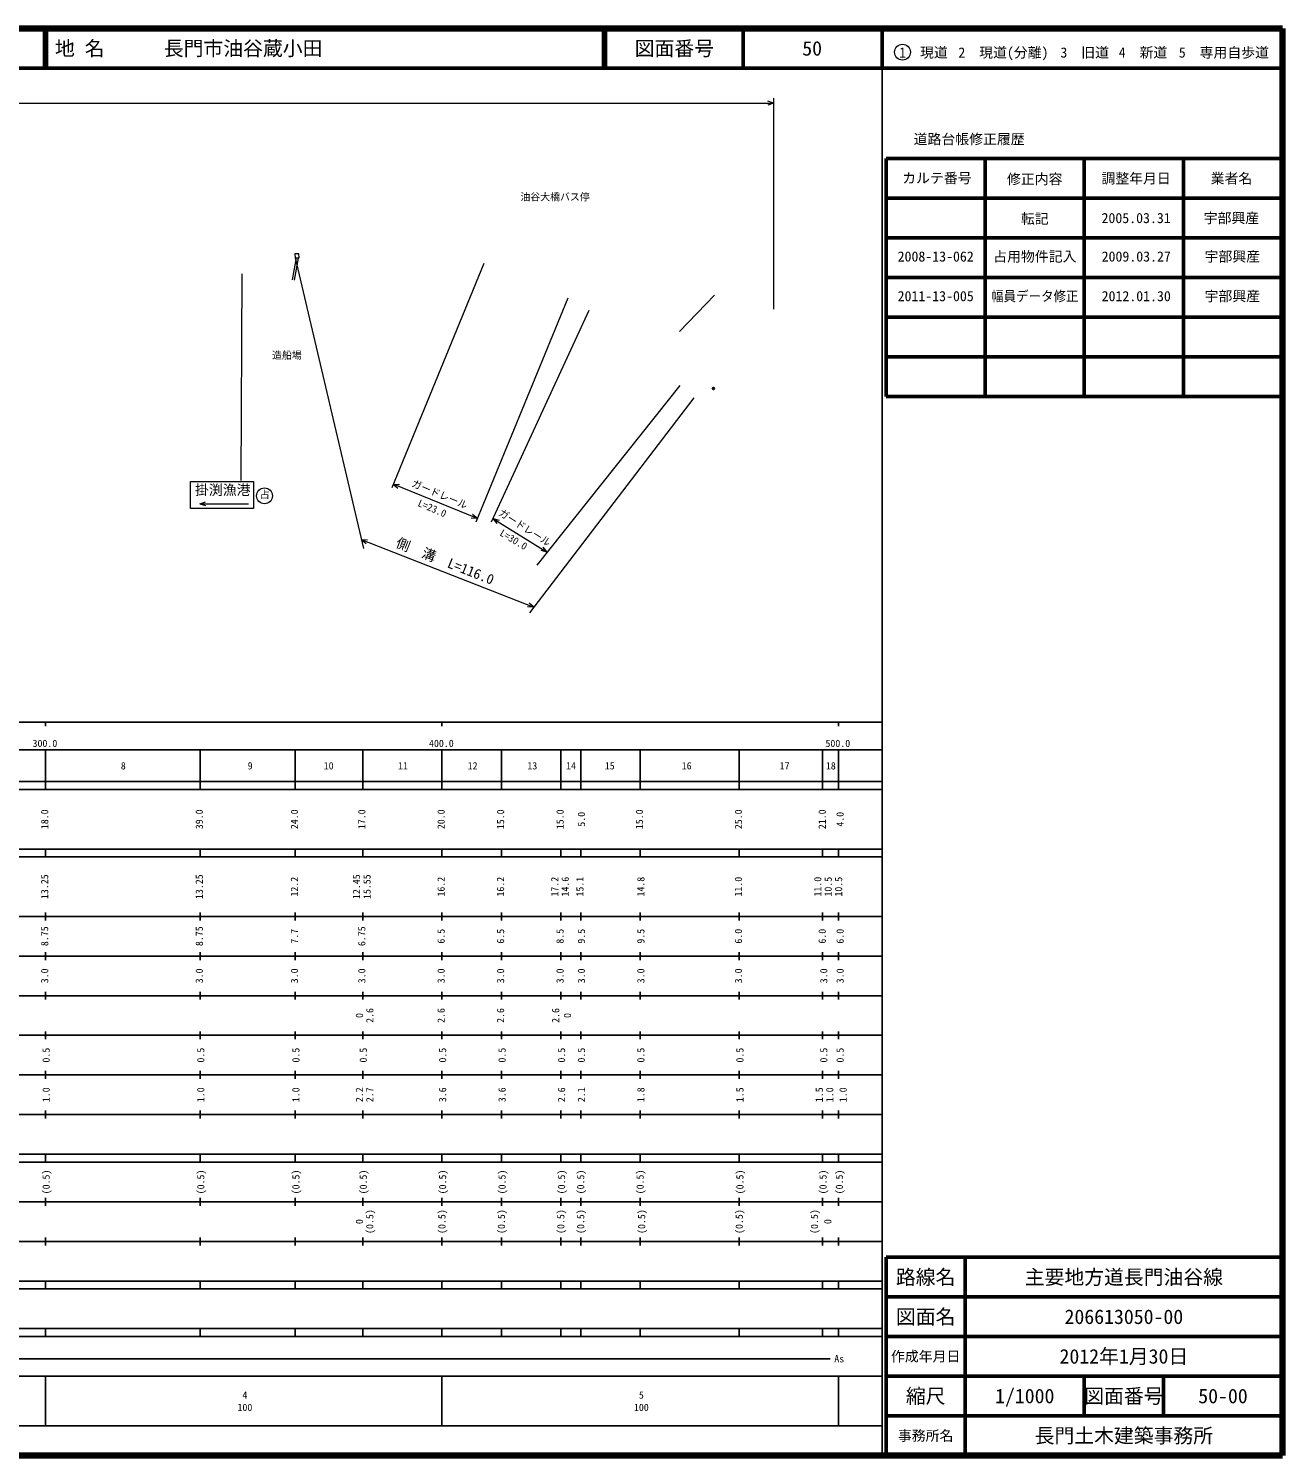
# Model space of a CAD drawing. Units: millimetres on the paper, with parts at other scales. Extents: x 40 to 680, y 20 to 380.
# Drawn here: x 363.7 to 680, y 20 to 380 of the extents above; entities that cross this region are included whole.
import ezdxf
from ezdxf.enums import TextEntityAlignment as Align

# ---------------------------------------------------------------- set-up
doc = ezdxf.new("R2010")
doc.units = ezdxf.units.MM
doc.header["$PDMODE"] = 32
doc.header["$PDSIZE"] = 0.5
for name, color, linetype, lineweight in [('M-BGD', 7, 'Continuous', 13), ('M-STR-HTXT', 7, 'Continuous', 13), ('M-STR-STRC', 7, 'Continuous', 13), ('M-TTL', 2, 'Continuous', 140), ('M-TTL-BAND', 7, 'Continuous', 25), ('M-TTL-FRAM', 2, 'Continuous', 50), ('M-TTL-LINE', 7, 'Continuous', 50), ('M-TTL-TXT', 7, 'Continuous', 13)]:
    doc.layers.add(name, color=color, linetype=linetype, lineweight=lineweight)
doc.layers.add('M-OTRS', color=6, linetype='Continuous')
doc.styles.add('ＭＳ ゴシック', font='')
doc.styles.get('ＭＳ ゴシック').set_extended_font_data('MS Gothic')

msp = doc.modelspace()

# ---------------------------------------------------------------- linework, layer by layer
at = {"layer": 'M-BGD'}
for p, q in [((431.209, 322.128), (430.202, 316.564)), ((431.701, 322.039), (430.694, 316.475))]:
    msp.add_line(p, q, dxfattribs=at)
msp.add_lwpolyline([(431.911, 323.147), (430.911, 323.121), (430.937, 322.121), (431.937, 322.147)], close=True, dxfattribs=at)
at = {"layer": 'M-OTRS'}
msp.add_point((536.471, 289.181), dxfattribs=at)
at = {"layer": 'M-STR-HTXT'}
for p, q in [((77.444, 361.183), (551.656, 361.183)), ((551.656, 361.183), (550.156, 361.683)), ((551.656, 361.183), (550.156, 360.683)), ((551.656, 362.409), (551.656, 309.159)), ((430.937, 322.121), (448.185, 248.799)), ((478.514, 320.698), (455.313, 264.128)), ((499.74, 311.992), (476.539, 255.423)), ((504.998, 308.864), (480.434, 255.447)), ((527.956, 289.937), (491.934, 244.614)), ((531.538, 286.859), (490.103, 232.625)), ((476.918, 256.348), (455.692, 265.053)), ((455.692, 265.053), (456.89, 264.022)), ((455.692, 265.053), (457.27, 264.947)), ((476.918, 256.348), (475.341, 256.454)), ((476.918, 256.348), (475.72, 257.38)), ((480.852, 256.356), (494.555, 247.913)), ((480.852, 256.356), (481.867, 255.143)), ((480.852, 256.356), (482.392, 255.994)), ((447.653, 251.061), (491.176, 234.029)), ((447.653, 251.061), (448.868, 250.048)), ((447.653, 251.061), (449.232, 250.98)), ((494.555, 247.913), (493.54, 249.125)), ((494.555, 247.913), (493.016, 248.274)), ((491.176, 234.029), (489.597, 234.11)), ((491.176, 234.029), (489.961, 235.041))]:
    msp.add_line(p, q, dxfattribs=at)
at = {"layer": 'M-STR-STRC'}
for p, q in [((417.553, 318.081), (417.245, 265.965)), ((536.704, 312.726), (527.881, 303.563)), ((404.552, 265.739), (420.457, 265.739)), ((404.552, 258.932), (404.552, 265.739)), ((420.457, 265.739), (420.457, 258.932)), ((406.88, 260.125), (408.38, 260.625)), ((406.88, 260.125), (419.205, 260.125)), ((406.88, 260.125), (408.38, 259.625)), ((420.457, 258.932), (404.552, 258.932))]:
    msp.add_line(p, q, dxfattribs=at)
msp.add_circle((423.213, 262.097), 2, dxfattribs=at)
at = {"layer": 'M-TTL'}
for p, q in [((680, 380), (40, 380)), ((680, 20), (680, 380)), ((40, 20), (680, 20))]:
    msp.add_line(p, q, dxfattribs=at)
at = {"layer": 'M-TTL-BAND'}
for p, q in [((579, 20), (579, 370)), ((40, 205), (579, 205)), ((368, 205), (368, 204)), ((468, 205), (468, 204)), ((568, 205), (568, 204)), ((68, 198), (579, 198)), ((368, 198), (368, 188)), ((407, 198), (407, 188)), ((431, 198), (431, 188)), ((448, 198), (448, 188)), ((468, 198), (468, 188)), ((483, 198), (483, 188)), ((498, 198), (498, 188)), ((503, 198), (503, 188)), ((518, 198), (518, 188)), ((543, 198), (543, 188)), ((564, 198), (564, 188)), ((568, 198), (568, 188)), ((40, 190), (579, 190)), ((40, 188), (579, 188)), ((40, 173), (579, 173)), ((368, 171), (368, 173)), ((407, 171), (407, 173)), ((431, 171), (431, 173)), ((448, 171), (448, 173)), ((468, 171), (468, 173)), ((483, 171), (483, 173)), ((498, 171), (498, 173)), ((503, 173), (503, 171)), ((518, 173), (518, 171)), ((543, 171), (543, 173)), ((564, 173), (564, 171)), ((568, 171), (568, 173)), ((40, 171), (579, 171)), ((40, 156), (579, 156)), ((368, 155), (368, 157)), ((407, 155), (407, 157)), ((431, 155), (431, 157)), ((448, 155), (448, 157)), ((468, 155), (468, 157)), ((483, 155), (483, 157)), ((498, 155), (498, 157)), ((503, 157), (503, 155)), ((518, 157), (518, 155)), ((543, 155), (543, 157)), ((564, 157), (564, 155)), ((568, 155), (568, 157)), ((46, 146), (579, 146)), ((368, 145), (368, 147)), ((407, 145), (407, 147)), ((431, 145), (431, 147)), ((448, 145), (448, 147)), ((468, 145), (468, 147)), ((483, 145), (483, 147)), ((498, 145), (498, 147)), ((503, 147), (503, 145)), ((518, 147), (518, 145)), ((543, 145), (543, 147)), ((564, 147), (564, 145)), ((568, 145), (568, 147)), ((368, 135), (368, 137)), ((407, 135), (407, 137)), ((431, 135), (431, 137)), ((448, 135), (448, 137)), ((468, 135), (468, 137)), ((483, 135), (483, 137)), ((498, 135), (498, 137)), ((503, 137), (503, 135)), ((518, 137), (518, 135)), ((543, 135), (543, 137)), ((564, 137), (564, 135)), ((568, 135), (568, 137)), ((52, 136), (579, 136)), ((46, 126), (579, 126)), ((368, 125), (368, 127)), ((407, 125), (407, 127)), ((431, 125), (431, 127)), ((448, 125), (448, 127)), ((468, 125), (468, 127)), ((483, 125), (483, 127)), ((498, 125), (498, 127)), ((503, 127), (503, 125)), ((518, 127), (518, 125)), ((543, 125), (543, 127)), ((564, 127), (564, 125)), ((568, 125), (568, 127)), ((52, 116), (579, 116)), ((368, 115), (368, 117)), ((407, 115), (407, 117)), ((431, 115), (431, 117)), ((448, 115), (448, 117)), ((468, 115), (468, 117)), ((483, 115), (483, 117)), ((498, 115), (498, 117)), ((503, 117), (503, 115)), ((518, 117), (518, 115)), ((543, 115), (543, 117)), ((564, 117), (564, 115)), ((568, 115), (568, 117)), ((46, 106), (579, 106)), ((368, 105), (368, 107)), ((407, 105), (407, 107)), ((431, 105), (431, 107)), ((448, 105), (448, 107)), ((468, 105), (468, 107)), ((483, 105), (483, 107)), ((498, 105), (498, 107)), ((503, 107), (503, 105)), ((518, 107), (518, 105)), ((543, 105), (543, 107)), ((564, 107), (564, 105)), ((568, 105), (568, 107)), ((40, 96), (579, 96)), ((40, 94), (579, 94)), ((368, 94), (368, 96)), ((407, 94), (407, 96)), ((431, 94), (431, 96)), ((448, 94), (448, 96)), ((468, 94), (468, 96)), ((483, 94), (483, 96)), ((498, 94), (498, 96)), ((503, 96), (503, 94)), ((518, 96), (518, 94)), ((543, 94), (543, 96)), ((564, 96), (564, 94)), ((568, 94), (568, 96)), ((49, 84), (579, 84)), ((368, 83), (368, 85)), ((407, 83), (407, 85)), ((431, 83), (431, 85)), ((448, 83), (448, 85)), ((468, 83), (468, 85)), ((483, 83), (483, 85)), ((498, 83), (498, 85)), ((503, 85), (503, 83)), ((518, 85), (518, 83)), ((543, 83), (543, 85)), ((564, 85), (564, 83)), ((568, 83), (568, 85)), ((40, 74), (579, 74)), ((368, 73), (368, 75)), ((407, 73), (407, 75)), ((431, 73), (431, 75)), ((448, 73), (448, 75)), ((468, 73), (468, 75)), ((483, 73), (483, 75)), ((498, 73), (498, 75)), ((503, 75), (503, 73)), ((518, 75), (518, 73)), ((543, 73), (543, 75)), ((564, 75), (564, 73)), ((568, 73), (568, 75)), ((40, 64), (579, 64)), ((40, 62), (579, 62)), ((368, 62), (368, 64)), ((407, 62), (407, 64)), ((431, 62), (431, 64)), ((448, 62), (448, 64)), ((468, 62), (468, 64)), ((483, 62), (483, 64)), ((498, 62), (498, 64)), ((503, 64), (503, 62)), ((518, 64), (518, 62)), ((543, 62), (543, 64)), ((564, 64), (564, 62)), ((568, 62), (568, 64)), ((40, 52), (579, 52)), ((368, 50), (368, 52)), ((407, 50), (407, 52)), ((431, 50), (431, 52)), ((448, 50), (448, 52)), ((468, 50), (468, 52)), ((483, 50), (483, 52)), ((498, 50), (498, 52)), ((503, 52), (503, 50)), ((518, 52), (518, 50)), ((543, 50), (543, 52)), ((564, 52), (564, 50)), ((568, 50), (568, 52)), ((40, 50), (579, 50)), ((70.805, 44.406), (565.903, 44.406)), ((40, 40), (579, 40)), ((368, 40), (368, 27.5)), ((468, 40), (468, 27.5)), ((568, 40), (568, 27.5)), ((68, 27.5), (579, 27.5))]:
    msp.add_line(p, q, dxfattribs=at)
at = {"layer": 'M-TTL-FRAM'}
for p, q in [((580, 347.197), (580, 287.197)), ((580, 347.197), (680, 347.197)), ((580, 287.197), (680, 287.197)), ((680, 70), (580, 70)), ((580, 70), (580, 20))]:
    msp.add_line(p, q, dxfattribs=at)
at = {"layer": 'M-TTL-LINE'}
for p, q in [((367.75, 380), (367.75, 370)), ((368.25, 380), (368.25, 370)), ((508.747, 380), (508.747, 370)), ((509.247, 380), (509.247, 370)), ((543.997, 380), (543.997, 370)), ((579, 380), (579, 370)), ((40, 370), (680, 370)), ((605, 347.197), (605, 287.197)), ((630, 347.197), (630, 287.197)), ((655, 347.197), (655, 287.197)), ((580, 337.197), (680, 337.197)), ((580, 327.197), (680, 327.197)), ((580, 317.197), (680, 317.197)), ((580, 307.197), (680, 307.197)), ((580, 297.197), (680, 297.197)), ((600, 70), (600, 20)), ((680, 60), (580, 60)), ((680, 50), (580, 50)), ((680, 40), (580, 40)), ((630, 40), (630, 30)), ((650, 40), (650, 30)), ((680, 30), (580, 30))]:
    msp.add_line(p, q, dxfattribs=at)
at = {"layer": 'M-TTL-TXT'}
msp.add_circle((584.147, 374.034), 2, dxfattribs=at)

# ---------------------------------------------------------------- texts
at = {"layer": 'M-BGD', "style": 'ＭＳ ゴシック'}
for s, p in [('油谷大橋バス停', (487.776, 336.056)), ('造船場', (425.121, 296.12))]:
    msp.add_text(s, height=1.833, dxfattribs=at).set_placement(p, align=Align.BOTTOM_LEFT)
at = {"layer": 'M-STR-HTXT', "style": 'ＭＳ ゴシック'}
for rotation, p in [(337.29, (466.871, 261.154)), (327.475, (488.104, 252.859))]:
    msp.add_text('ガードレール', height=1.833, rotation=rotation, dxfattribs=at).set_placement(p, align=Align.BOTTOM_CENTER)
for s, height, rotation, p in [('L=23.0', 1.833, 337.091, (461.518, 259.08)), ('L=30.0', 1.833, 328.988, (482.118, 251.744)), ('側\u3000溝\u3000L=116.0', 2.566, 338.419, (455.84, 248.565))]:
    msp.add_text(s, height=height, rotation=rotation, dxfattribs=at).set_placement(p, align=Align.BOTTOM_LEFT)
at = {"layer": 'M-STR-STRC', "style": 'ＭＳ ゴシック'}
for s, height, p in [('掛渕漁港', 2.566, (405.7, 261.545)), ('占', 1.832, (422.047, 260.927))]:
    msp.add_text(s, height=height, dxfattribs=at).set_placement(p, align=Align.BOTTOM_LEFT)
at = {"layer": 'M-TTL-BAND', "style": 'ＭＳ ゴシック'}
for s, p in [('300.0', (367.844, 198.195)), ('400.0', (467.844, 198.195)), ('500.0', (567.844, 198.195))]:
    msp.add_text(s, height=1.833, dxfattribs=at).set_placement(p, align=Align.BOTTOM_CENTER)
for s, p in [('8', (387.616, 194)), ('9', (419.609, 194)), ('10', (439.416, 194)), ('11', (458.167, 194)), ('12', (475.73, 194)), ('13', (490.784, 194)), ('14', (500.541, 194)), ('15', (510.313, 194)), ('16', (529.724, 194)), ('17', (554.417, 194)), ('18', (566.077, 194)), ('As', (568.201, 44.406)), ('4', (418.288, 35.238)), ('5', (518.288, 35.238)), ('100', (418.288, 32.131)), ('100', (518.288, 32.131))]:
    msp.add_text(s, height=1.833, dxfattribs=at).set_placement(p, align=Align.MIDDLE_CENTER)
for s, p in [('18.0', (367.766, 180.5)), ('39.0', (406.766, 180.5)), ('24.0', (430.766, 180.5)), ('17.0', (447.766, 180.5)), ('20.0', (467.766, 180.5)), ('15.0', (482.766, 180.5)), ('15.0', (497.766, 180.5)), ('5.0', (503.152, 180.5)), ('15.0', (517.778, 180.5)), ('25.0', (542.766, 180.5)), ('21.0', (563.905, 180.5)), ('4.0', (568.405, 180.5)), ('13.25', (367.762, 163.5)), ('13.25', (406.762, 163.5)), ('12.2', (430.762, 163.5)), ('12.45', (446.424, 163.5)), ('15.55', (449.072, 163.5)), ('16.2', (467.762, 163.5)), ('16.2', (482.762, 163.5)), ('17.2', (496.424, 163.5)), ('14.6', (499.072, 163.5)), ('15.1', (502.777, 163.5)), ('14.8', (518.153, 163.5)), ('11.0', (542.762, 163.5)), ('11.0', (562.78, 163.5)), ('10.5', (565.405, 163.5)), ('10.5', (568.03, 163.5)), ('8.75', (367.762, 151)), ('8.75', (406.762, 151)), ('7.7', (430.762, 151)), ('6.75', (447.762, 151)), ('6.5', (467.762, 151)), ('6.5', (482.762, 151)), ('8.5', (497.762, 151)), ('9.5', (503.152, 151)), ('9.5', (518.153, 151)), ('6.0', (542.762, 151)), ('6.0', (563.905, 151)), ('6.0', (568.405, 151)), ('3.0', (367.762, 141)), ('3.0', (406.762, 141)), ('3.0', (430.762, 141)), ('3.0', (447.762, 141)), ('3.0', (467.762, 141)), ('3.0', (482.762, 141)), ('3.0', (497.762, 141)), ('3.0', (503.152, 141)), ('3.0', (518.153, 141)), ('3.0', (542.762, 141)), ('3.0', (564.28, 141)), ('3.0', (568.405, 141)), ('0', (447.155, 131)), ('2.6', (449.78, 131)), ('2.6', (467.762, 131)), ('2.6', (482.762, 131)), ('2.6', (496.663, 131)), ('0', (499.633, 131)), ('0.5', (368.137, 121)), ('0.5', (407.137, 121)), ('0.5', (431.137, 121)), ('0.5', (448.137, 121)), ('0.5', (468.137, 121)), ('0.5', (483.137, 121)), ('0.5', (498.137, 121)), ('0.5', (503.152, 121)), ('0.5', (518.153, 121)), ('0.5', (543.137, 121)), ('0.5', (564.28, 121)), ('0.5', (568.405, 121)), ('1.0', (368.137, 111)), ('1.0', (407.137, 111)), ('1.0', (431.137, 111)), ('2.2', (447.155, 111)), ('2.7', (449.78, 111)), ('3.6', (468.137, 111)), ('3.6', (483.137, 111)), ('2.6', (498.137, 111)), ('2.1', (503.152, 111)), ('1.8', (518.153, 111)), ('1.5', (543.137, 111)), ('1.5', (563.155, 111)), ('1.0', (565.78, 111)), ('1.0', (569.155, 111)), ('(0.5)', (368.137, 89)), ('(0.5)', (407.137, 89)), ('(0.5)', (431.137, 89)), ('(0.5)', (448.137, 89)), ('(0.5)', (468.137, 89)), ('(0.5)', (483.137, 89)), ('(0.5)', (498.137, 89)), ('(0.5)', (502.965, 89)), ('(0.5)', (517.966, 89)), ('(0.5)', (543.137, 89)), ('(0.5)', (564.092, 89)), ('(0.5)', (568.217, 89)), ('0', (447.155, 79)), ('(0.5)', (449.78, 79)), ('(0.5)', (467.965, 79)), ('(0.5)', (482.965, 79)), ('(0.5)', (497.965, 79)), ('(0.5)', (502.965, 79)), ('(0.5)', (518.341, 79)), ('(0.5)', (542.965, 79)), ('(0.5)', (561.934, 79)), ('0', (565.309, 79))]:
    msp.add_text(s, height=1.833, rotation=90, dxfattribs=at).set_placement(p, align=Align.MIDDLE_CENTER)
at = {"layer": 'M-TTL-TXT', "style": 'ＭＳ ゴシック'}
msp.add_text('地 名      長門市油谷蔵小田', height=3.666, dxfattribs=at).set_placement((370.38, 375), align=Align.MIDDLE_LEFT)
for s, height, p in [('図面番号', 3.666, (526.622, 375)), ('50', 3.666, (561.372, 375)), ('1\u3000現道', 2.566, (589.448, 373.958)), ('2\u3000現道(分離)', 2.566, (609.619, 373.958)), ('3\u3000旧道', 2.566, (630.121, 373.958)), ('4\u3000新道', 2.566, (644.824, 373.958)), ('5\u3000専用自歩道', 2.566, (665.228, 373.958)), ('道路台帳修正履歴', 2.566, (600.968, 352.113)), ('カルテ番号', 2.566, (592.839, 342.277)), ('修正内容', 2.566, (617.509, 342.023)), ('調整年月日', 2.566, (643.089, 342.197)), ('業者名', 2.566, (667.134, 342.197)), ('転記', 2.566, (617.509, 332.023)), ('2005.03.31', 2.566, (643.089, 332.197)), ('宇部興産', 2.566, (667.134, 332.197)), ('路線名', 3.666, (590, 65)), ('主要地方道長門油谷線', 3.666, (640, 65)), ('図面名', 3.666, (590, 55)), ('206613050-00', 3.666, (640, 55)), ('2012年1月30日', 3.666, (640, 45)), ('作成年月日', 2.566, (590, 45)), ('縮尺', 3.666, (590, 35)), ('1/1000', 3.666, (615, 35)), ('図面番号', 3.666, (640, 35)), ('50-00', 3.666, (665, 35)), ('事務所名', 2.566, (590, 25)), ('長門土木建築事務所', 3.666, (640, 25))]:
    msp.add_text(s, height=height, dxfattribs=at).set_placement(p, align=Align.MIDDLE_CENTER)
for s, p in [('占用物件記入', (617.533, 320.442)), ('2008-13-062', (592.533, 320.442)), ('2011-13-005', (592.533, 310.442))]:
    msp.add_text(s, height=2.566, dxfattribs=at).set_placement(p, align=Align.BOTTOM_CENTER)
for s, p in [('宇部興産', (660.346, 320.442)), ('2009.03.27', (634.39, 320.442)), ('2012.01.30', (634.39, 310.442)), ('宇部興産', (660.346, 310.442))]:
    msp.add_text(s, height=2.566, dxfattribs=at).set_placement(p, align=Align.BOTTOM_LEFT)
at = {"layer": 'M-TTL-TXT', "style": 'ＭＳ ゴシック', "width": 0.9}
msp.add_text('幅員データ修正', height=2.566, dxfattribs=at).set_placement((617.533, 310.442), align=Align.BOTTOM_CENTER)

doc.saveas('drawing.dxf')
